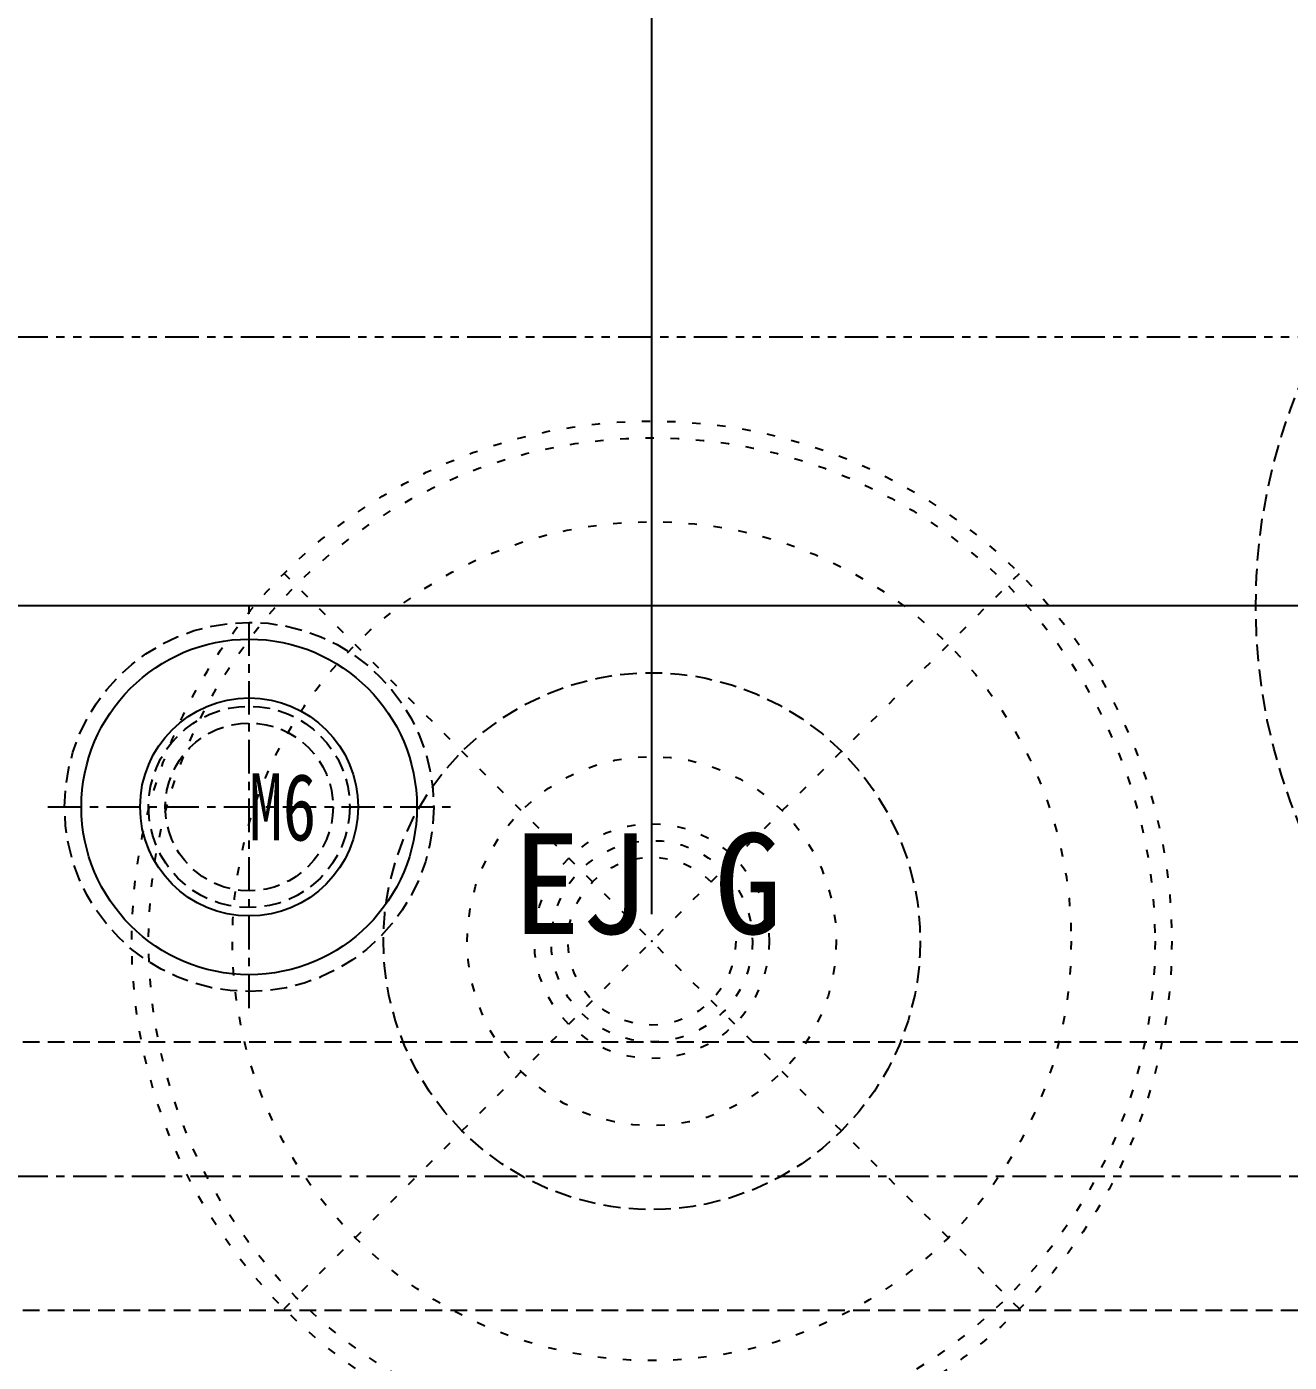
# Model space of a CAD drawing. Extents: x -554 to 592, y -350 to 391.
# Drawn here: x -53.63 to -16, y 252.45 to 292.25 of the extents above; entities that cross this region are included whole.
import ezdxf
from ezdxf.enums import TextEntityAlignment as Align

# ---------------------------------------------------------------- set-up
doc = ezdxf.new("R2010")
doc.units = 0
for name, pattern in [('CENTER', [1.75, 1, -0.25, 0.25, -0.25]), ('DASHED', [0.75, 0.5, -0.25]), ('DIVIDE', [2.25, 1, -0.25, 0.25, -0.25, 0.25, -0.25]), ('DOT', [0.75, 0.25, -0.5])]:
    doc.linetypes.add(name, pattern=pattern)
for name, color, linetype in [('L12', 7, 'CONTINUOUS'), ('L13', 7, 'CONTINUOUS'), ('L5', 7, 'CONTINUOUS'), ('L8', 7, 'CONTINUOUS'), ('L9', 7, 'CONTINUOUS')]:
    doc.layers.add(name, color=color, linetype=linetype)

msp = doc.modelspace()

# ---------------------------------------------------------------- linework, layer by layer
at = {"layer": 'L12', "color": 251, "linetype": 'CONTINUOUS'}
msp.add_line((-35, 265.8), (-35, 362.442932), dxfattribs=at)
at = {"layer": 'L13', "color": 2, "linetype": 'DOT'}
for p, q in [((-45.960155, 254.039845), (-24.039845, 275.960155)), ((-24.039845, 254.039845), (-45.960155, 275.960155))]:
    msp.add_line(p, q, dxfattribs=at)
for radius in [15, 5.5, 3.5, 3, 2.5]:
    msp.add_circle((-35, 265), radius, dxfattribs=at)
at = {"layer": 'L13', "color": 2, "linetype": 'DASHED'}
msp.add_circle((-35, 265), 8, dxfattribs=at)
at = {"layer": 'L13', "color": 2}
msp.add_point((-35, 265), dxfattribs=at)
at = {"layer": 'L5', "color": 7, "linetype": 'CONTINUOUS'}
msp.add_line((-75, 275), (75, 275), dxfattribs=at)
at = {"layer": 'L5', "color": 3, "linetype": 'CENTER'}
for p, q in [((-47, 263), (-47, 275)), ((-53, 269), (-41, 269))]:
    msp.add_line(p, q, dxfattribs=at)
at = {"layer": 'L5', "color": 7, "linetype": 'DASHED'}
msp.add_circle((-47, 269), 5.5, dxfattribs=at)
at = {"layer": 'L5', "color": 251, "linetype": 'CONTINUOUS'}
msp.add_circle((-47, 269), 5, dxfattribs=at)
at = {"layer": 'L5', "color": 7, "linetype": 'CONTINUOUS'}
msp.add_circle((-47, 269), 3.25, dxfattribs=at)
at = {"layer": 'L5', "color": 3, "linetype": 'DASHED'}
for radius in [3, 2.5]:
    msp.add_circle((-47, 269), radius, dxfattribs=at)
at = {"layer": 'L8', "color": 7, "linetype": 'DIVIDE'}
msp.add_line((64, 283), (-64, 283), dxfattribs=at)
at = {"layer": 'L8', "color": 251, "linetype": 'DASHED'}
msp.add_circle((0, 275), 17, dxfattribs=at)
at = {"layer": 'L8', "color": 2, "linetype": 'DOT'}
for radius in [15.5, 12.5]:
    msp.add_circle((-35, 265), radius, dxfattribs=at)
at = {"layer": 'L9', "color": 136, "linetype": 'DASHED'}
for p, q in [((-65, 262), (-4, 262)), ((-65, 254), (-12, 254))]:
    msp.add_line(p, q, dxfattribs=at)
at = {"layer": 'L9', "color": 136, "linetype": 'CENTER'}
msp.add_line((-75, 258), (-8, 258), dxfattribs=at)

# ---------------------------------------------------------------- texts
at = {"layer": 'L13', "color": 2, "linetype": 'CONTINUOUS', "width": 0.666667}
msp.add_text('EJ G', height=3, dxfattribs=at).set_placement((-39.12815, 265.213856), (-31.12815, 265.213856), align=Align.ALIGNED)
at = {"layer": 'L5', "color": 56, "linetype": 'CONTINUOUS', "width": 0.5}
msp.add_text('M6', height=2, dxfattribs=at).set_placement((-47, 268), (-45, 268), align=Align.ALIGNED)

doc.saveas('drawing.dxf')
